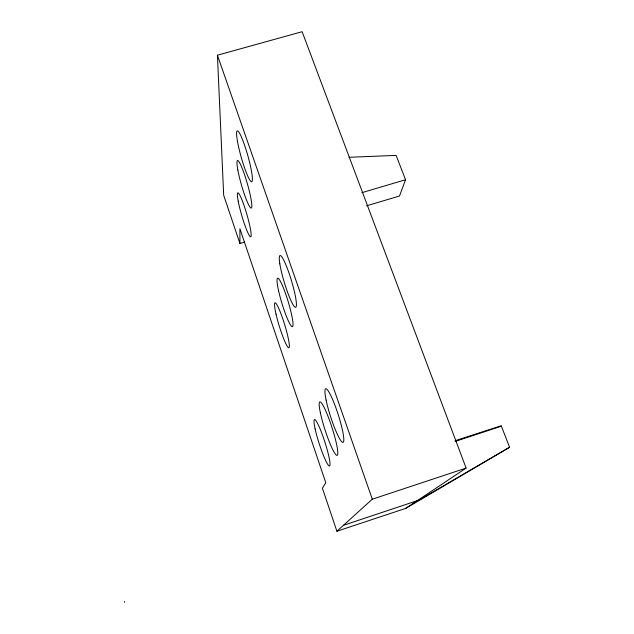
<?xml version="1.0" encoding="UTF-8"?>
<svg xmlns="http://www.w3.org/2000/svg" width="634" height="634" viewBox="0 0 634 634"><rect width="100%" height="100%" fill="white"/><g stroke="black" fill="none" stroke-linecap="round" stroke-linejoin="round"><path stroke-width="0.95" d="M348.993 157.287L396.099 155.385L405.562 179.739L399.491 196.017L366.531 205.82M239.929 243.48L239.914 228.747L325.789 482.728L322.397 488.164L336.9 531.229L372.293 499.204L466.117 468.09L302.133 31.7L217.414 55.213L223.683 195.256L239.929 243.48L244.669 242.069M336.9 531.229L405.641 508.413L466.117 468.09M455.069 440.733L501.217 425.747L509.585 447.279L405.641 508.413M412.576 503.856L509.585 447.279M343.897 525.15L417.529 500.598M455.267 441.391L501.359 426.199M361.887 192.673L405.562 179.739M217.414 55.213L372.293 499.204M124.415 601.484L124.644 602.3M278.595 290.816A25.336 3.241 73.1 0 0 292.369 326.676A25.336 3.241 73.1 0 0 284.151 289.786A25.336 3.241 73.1 0 0 278.595 290.816M237.837 170.031A24.75 3.011 73.9 0 0 250.715 207.92A24.75 3.011 73.9 0 0 244.613 174.929A24.75 3.011 73.9 0 0 237.837 170.031M237.52 141.604A26.446 3.4 74.2 0 0 251.23 181.681A26.446 3.4 74.2 0 0 244.756 145.725A26.446 3.4 74.2 0 0 237.52 141.604M279.832 263.879A27.04 3.685 73.2 0 0 294.469 306.674A27.04 3.685 73.2 0 0 289.191 273.563A27.04 3.685 73.2 0 0 279.832 263.879M326.106 400.07A28.165 3.939 72.1 0 0 342.423 442.27A28.165 3.939 72.1 0 0 334.586 404.333A28.165 3.939 72.1 0 0 326.106 400.07M238.194 201.137A22.927 2.615 73.7 0 0 250.168 236.601A22.927 2.615 73.7 0 0 244.47 206.739A22.927 2.615 73.7 0 0 238.194 201.137M276.028 314.115A23.498 2.79 72.9 0 0 288.747 347.765A23.498 2.79 72.9 0 0 281.044 313.988A23.498 2.79 72.9 0 0 276.028 314.115M315.122 428.893A24.425 2.948 72.1 0 0 329.006 465.863A24.425 2.948 72.1 0 0 321.913 433.513A24.425 2.948 72.1 0 0 315.122 428.893M320.384 412.9A28.094 3.669 72.1 0 0 336.519 455.236A28.094 3.669 72.1 0 0 328.555 417.735A28.094 3.669 72.1 0 0 320.384 412.9"/></g></svg>
